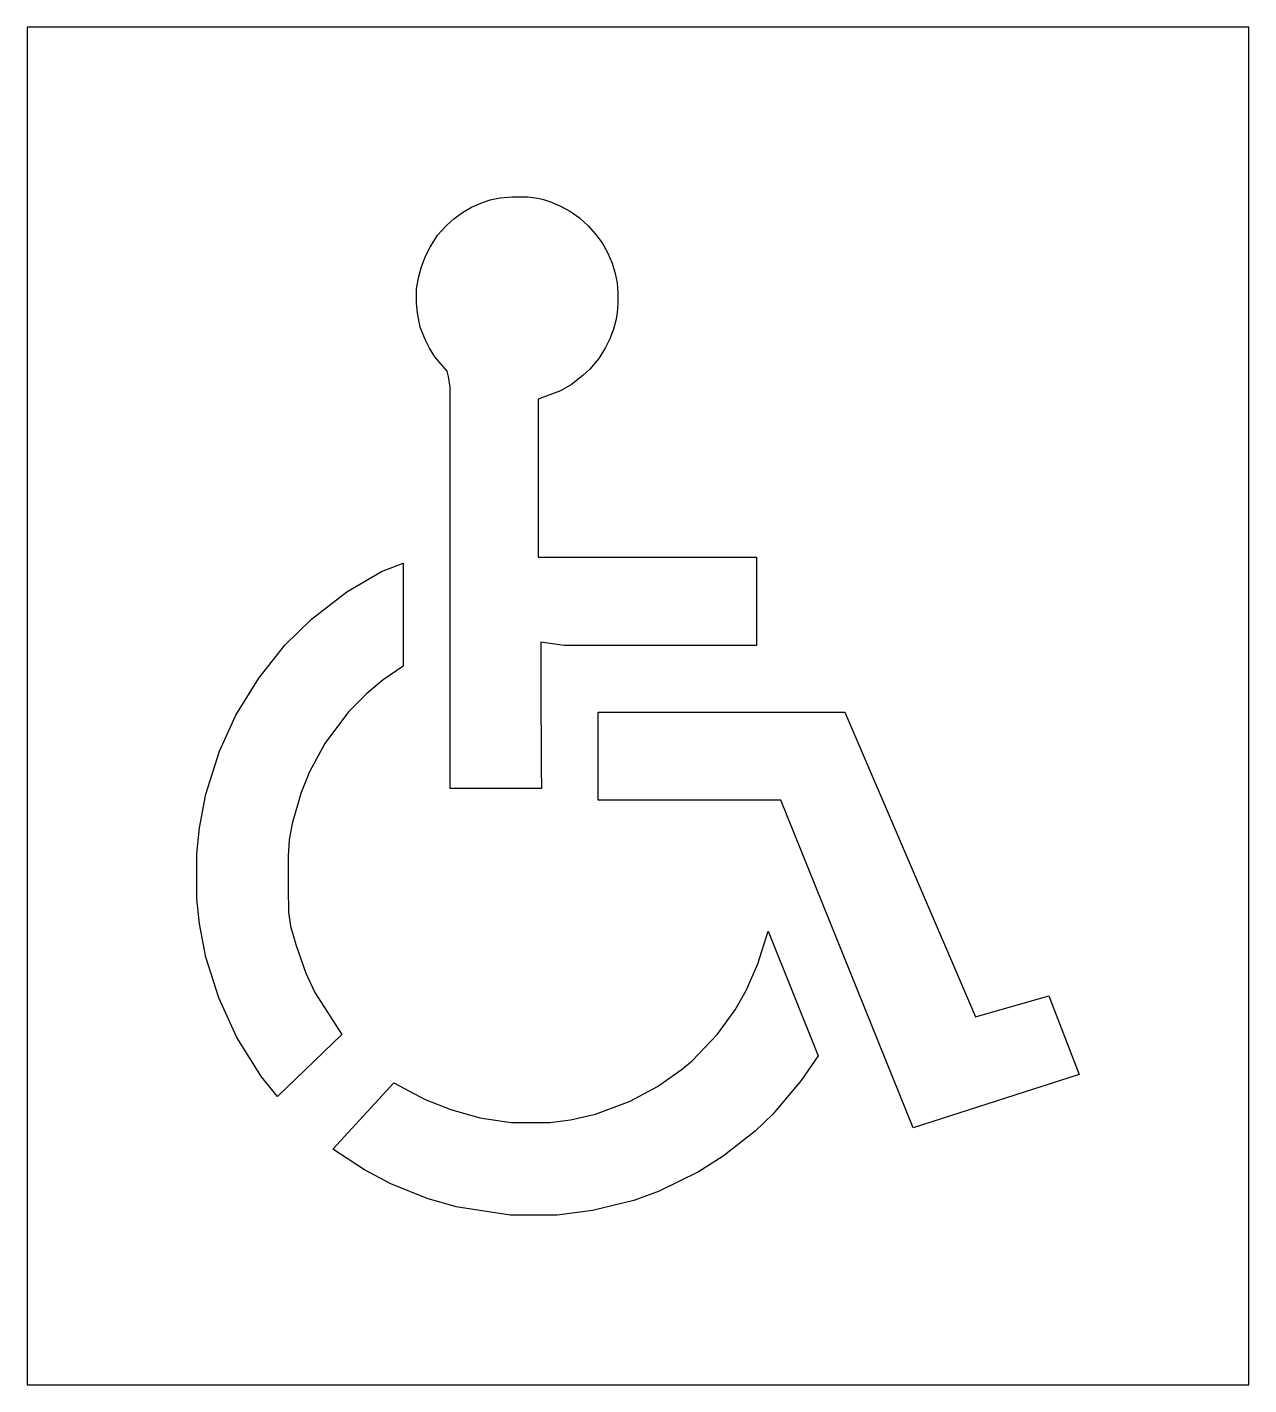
# Model space of a CAD drawing. Header units: inches. Extents: x 0 to 18, y 0 to 20.
import ezdxf

# ---------------------------------------------------------------- set-up
doc = ezdxf.new("R2010")
doc.units = ezdxf.units.IN
doc.header["$MEASUREMENT"] = 0
doc.layers.add('CUT', color=1, linetype='Continuous')

msp = doc.modelspace()

# ---------------------------------------------------------------- linework, layer by layer
at = {"layer": 'CUT'}
for points in [[(0, 0), (18, 0), (18, 20), (0, 20)], [(8.376, 16.951), (8.47, 16.821), (8.55, 16.678), (8.617, 16.521), (8.664, 16.373), (8.692, 16.235), (8.705, 16.086), (8.705, 15.927), (8.695, 15.791), (8.674, 15.68), (8.637, 15.552), (8.583, 15.409), (8.523, 15.283), (8.421, 15.119), (8.29, 14.964), (8.189, 14.869), (8.018, 14.738), (7.856, 14.643), (7.53, 14.519), (7.53, 12.192), (10.747, 12.192), (10.747, 10.89), (7.914, 10.89), (7.569, 10.942), (7.569, 10.352), (7.572, 9.087), (7.579, 8.786), (6.233, 8.786), (6.233, 14.697), (6.207, 14.856), (6.19, 14.931), (6.008, 15.143), (5.927, 15.273), (5.863, 15.399), (5.792, 15.583), (5.751, 15.791), (5.738, 15.934), (5.738, 16.152), (5.769, 16.329), (5.809, 16.467), (5.87, 16.624), (5.937, 16.76), (6.048, 16.934), (6.18, 17.079), (6.288, 17.175), (6.416, 17.269), (6.547, 17.347), (6.682, 17.408), (6.822, 17.454), (6.966, 17.485), (7.151, 17.5), (7.379, 17.5), (7.522, 17.481), (7.609, 17.461), (7.725, 17.423), (7.87, 17.359), (8.005, 17.285), (8.136, 17.189), (8.265, 17.074)], [(3.904, 8.268), (3.86, 8.029), (3.846, 7.789), (3.846, 7.307), (3.853, 6.962), (3.881, 6.757), (3.957, 6.488), (4.105, 6.066), (4.239, 5.782), (4.637, 5.162), (3.688, 4.247), (3.453, 4.535), (3.09, 5.119), (2.822, 5.703), (2.635, 6.299), (2.54, 6.793), (2.5, 7.158), (2.5, 7.828), (2.54, 8.207), (2.635, 8.701), (2.836, 9.337), (3.077, 9.867), (3.413, 10.411), (3.799, 10.898), (4.19, 11.281), (4.712, 11.684), (5.222, 11.983), (5.538, 12.106), (5.538, 11.74), (5.541, 10.589), (5.247, 10.387), (5.004, 10.185), (4.735, 9.912), (4.387, 9.45), (4.159, 9.028), (4.038, 8.728)], [(12.048, 9.909), (13.975, 5.423), (15.053, 5.73), (15.5, 4.572), (13.052, 3.786), (11.106, 8.612), (8.415, 8.612), (8.415, 9.909)], [(8.328, 2.568), (7.807, 2.5), (7.118, 2.5), (6.322, 2.623), (5.894, 2.745), (5.356, 2.962), (4.968, 3.165), (4.502, 3.473), (5.405, 4.447), (5.865, 4.205), (6.241, 4.056), (6.67, 3.934), (7.131, 3.865), (7.7, 3.865), (8.007, 3.905), (8.375, 3.988), (8.886, 4.178), (9.289, 4.396), (9.637, 4.639), (9.8, 4.774), (10.172, 5.166), (10.43, 5.523), (10.592, 5.809), (10.766, 6.204), (10.917, 6.681), (11.656, 4.849), (11.405, 4.481), (10.986, 3.989), (10.725, 3.738), (10.253, 3.369), (9.889, 3.138), (9.314, 2.854), (8.937, 2.718)]]:
    msp.add_lwpolyline(points, close=True, dxfattribs=at)

doc.saveas('drawing.dxf')
